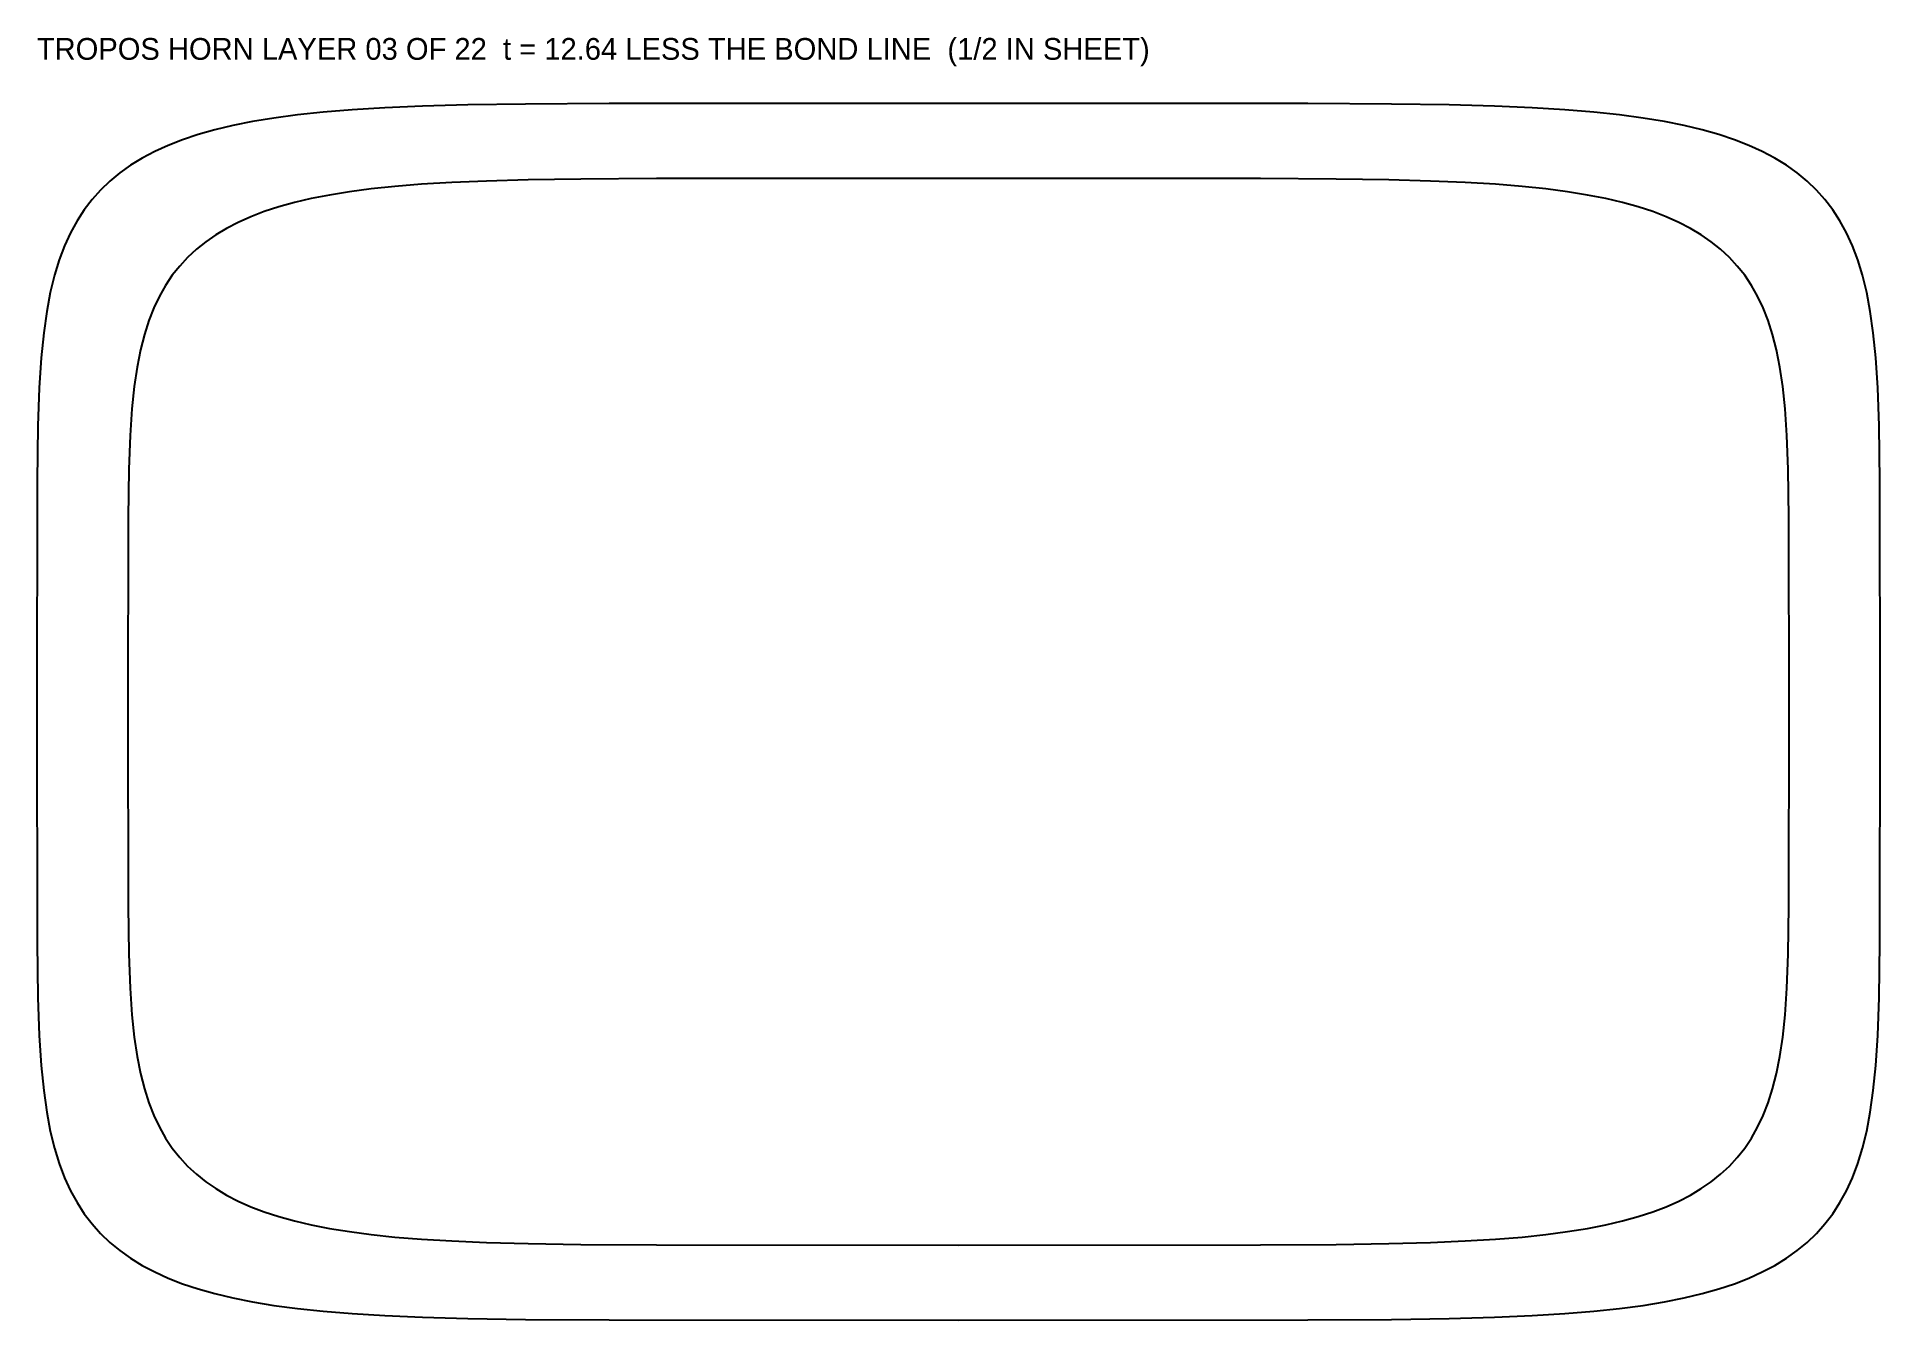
# Model space of a CAD drawing. Header units: millimetres. Extents: x -254 to 254, y -168 to 186.
import ezdxf

# ---------------------------------------------------------------- set-up
doc = ezdxf.new("R2010")
doc.units = ezdxf.units.MM
for name, color, linetype in [('INNER', 3, 'Continuous'), ('OUTER', 1, 'Continuous'), ('TEXT', 7, 'Continuous')]:
    doc.layers.add(name, color=color, linetype=linetype)

msp = doc.modelspace()

# ---------------------------------------------------------------- linework, layer by layer
at = {"layer": 'INNER'}
msp.add_lwpolyline([(204.58, 131.4), (201.59, 133.18), (198.38, 134.84), (194.92, 136.37), (191.21, 137.79), (187.22, 139.09), (182.92, 140.29), (178.28, 141.38), (173.25, 142.36), (167.79, 143.25), (161.81, 144.03), (155.22, 144.73), (147.88, 145.32), (139.58, 145.82), (130, 146.23), (118.55, 146.55), (104.06, 146.78), (83.21, 146.91), (0, 146.96), (-83.21, 146.91), (-104.06, 146.78), (-118.55, 146.55), (-130, 146.23), (-139.58, 145.82), (-147.88, 145.32), (-155.22, 144.73), (-161.81, 144.03), (-167.79, 143.25), (-173.25, 142.36), (-178.28, 141.38), (-182.92, 140.29), (-187.22, 139.09), (-191.21, 137.79), (-194.92, 136.37), (-198.38, 134.84), (-201.59, 133.18), (-204.58, 131.4), (-207.36, 129.48), (-209.94, 127.41), (-212.33, 125.19), (-214.53, 122.81), (-216.56, 120.25), (-218.42, 117.48), (-220.12, 114.5), (-221.65, 111.28), (-223.03, 107.77), (-224.26, 103.93), (-225.33, 99.69), (-226.26, 94.98), (-227.04, 89.65), (-227.68, 83.5), (-228.17, 76.14), (-228.53, 66.83), (-228.74, 53.45), (-228.81, 0), (-228.74, -53.45), (-228.53, -66.83), (-228.17, -76.14), (-227.68, -83.5), (-227.04, -89.65), (-226.26, -94.98), (-225.33, -99.69), (-224.26, -103.93), (-223.03, -107.77), (-221.65, -111.28), (-220.12, -114.5), (-218.42, -117.48), (-216.56, -120.25), (-214.53, -122.81), (-212.33, -125.19), (-209.94, -127.41), (-207.36, -129.48), (-204.58, -131.4), (-201.59, -133.18), (-198.38, -134.84), (-194.92, -136.37), (-191.21, -137.79), (-187.22, -139.09), (-182.92, -140.29), (-178.28, -141.38), (-173.25, -142.36), (-167.79, -143.25), (-161.81, -144.03), (-155.22, -144.73), (-147.88, -145.32), (-139.58, -145.82), (-130, -146.23), (-118.55, -146.55), (-104.06, -146.78), (-83.21, -146.91), (0, -146.96), (83.21, -146.91), (104.06, -146.78), (118.55, -146.55), (130, -146.23), (139.58, -145.82), (147.88, -145.32), (155.22, -144.73), (161.81, -144.03), (167.79, -143.25), (173.25, -142.36), (178.28, -141.38), (182.92, -140.29), (187.22, -139.09), (191.21, -137.79), (194.92, -136.37), (198.38, -134.84), (201.59, -133.18), (204.58, -131.4), (207.36, -129.48), (209.94, -127.41), (212.33, -125.19), (214.53, -122.81), (216.56, -120.25), (218.42, -117.48), (220.12, -114.5), (221.65, -111.28), (223.03, -107.77), (224.26, -103.93), (225.33, -99.69), (226.26, -94.98), (227.04, -89.65), (227.68, -83.5), (228.17, -76.14), (228.53, -66.83), (228.74, -53.45), (228.81, 0), (228.74, 53.45), (228.53, 66.83), (228.17, 76.14), (227.68, 83.5), (227.04, 89.65), (226.26, 94.98), (225.33, 99.69), (224.26, 103.93), (223.03, 107.77), (221.65, 111.28), (220.12, 114.5), (218.42, 117.48), (216.56, 120.25), (214.53, 122.81), (212.33, 125.19), (209.94, 127.41), (207.36, 129.48)], close=True, dxfattribs=at)
at = {"layer": 'OUTER'}
msp.add_lwpolyline([(228.04, 150.57), (224.84, 152.53), (221.4, 154.35), (217.7, 156.03), (213.73, 157.59), (209.45, 159.02), (204.83, 160.33), (199.85, 161.52), (194.44, 162.6), (188.56, 163.57), (182.11, 164.43), (175, 165.19), (167.05, 165.84), (158.06, 166.39), (147.64, 166.84), (135.15, 167.18), (119.26, 167.43), (96.26, 167.58), (0, 167.63), (-96.26, 167.58), (-119.26, 167.43), (-135.15, 167.18), (-147.64, 166.84), (-158.06, 166.39), (-167.05, 165.84), (-175, 165.19), (-182.11, 164.43), (-188.56, 163.57), (-194.44, 162.6), (-199.85, 161.52), (-204.83, 160.33), (-209.45, 159.02), (-213.73, 157.59), (-217.7, 156.03), (-221.4, 154.35), (-224.84, 152.53), (-228.04, 150.57), (-231, 148.46), (-233.76, 146.19), (-236.31, 143.75), (-238.66, 141.12), (-240.83, 138.3), (-242.81, 135.25), (-244.61, 131.96), (-246.25, 128.39), (-247.72, 124.51), (-249.02, 120.25), (-250.17, 115.55), (-251.16, 110.31), (-251.99, 104.37), (-252.67, 97.48), (-253.19, 89.24), (-253.57, 78.75), (-253.79, 63.56), (-253.87, 0), (-253.79, -63.56), (-253.57, -78.75), (-253.19, -89.24), (-252.67, -97.48), (-251.99, -104.37), (-251.16, -110.31), (-250.17, -115.55), (-249.02, -120.25), (-247.72, -124.51), (-246.25, -128.39), (-244.61, -131.96), (-242.81, -135.25), (-240.83, -138.3), (-238.66, -141.12), (-236.31, -143.75), (-233.76, -146.19), (-231, -148.46), (-228.04, -150.57), (-224.84, -152.53), (-221.4, -154.35), (-217.7, -156.03), (-213.73, -157.59), (-209.45, -159.02), (-204.83, -160.33), (-199.85, -161.52), (-194.44, -162.6), (-188.56, -163.57), (-182.11, -164.43), (-175, -165.19), (-167.05, -165.84), (-158.06, -166.39), (-147.64, -166.84), (-135.15, -167.18), (-119.26, -167.43), (-96.26, -167.58), (0, -167.63), (96.26, -167.58), (119.26, -167.43), (135.15, -167.18), (147.64, -166.84), (158.06, -166.39), (167.05, -165.84), (175, -165.19), (182.11, -164.43), (188.56, -163.57), (194.44, -162.6), (199.85, -161.52), (204.83, -160.33), (209.45, -159.02), (213.73, -157.59), (217.7, -156.03), (221.4, -154.35), (224.84, -152.53), (228.04, -150.57), (231, -148.46), (233.76, -146.19), (236.31, -143.75), (238.66, -141.12), (240.83, -138.3), (242.81, -135.25), (244.61, -131.96), (246.25, -128.39), (247.72, -124.51), (249.02, -120.25), (250.17, -115.55), (251.16, -110.31), (251.99, -104.37), (252.67, -97.48), (253.19, -89.24), (253.57, -78.75), (253.79, -63.56), (253.87, 0), (253.79, 63.56), (253.57, 78.75), (253.19, 89.24), (252.67, 97.48), (251.99, 104.37), (251.16, 110.31), (250.17, 115.55), (249.02, 120.25), (247.72, 124.51), (246.25, 128.39), (244.61, 131.96), (242.81, 135.25), (240.83, 138.3), (238.66, 141.12), (236.31, 143.75), (233.76, 146.19), (231, 148.46)], close=True, dxfattribs=at)

# ---------------------------------------------------------------- texts
at = {"layer": 'TEXT'}
msp.add_text('TROPOS HORN LAYER 03 OF 22  t = 12.64 LESS THE BOND LINE  (1/2 IN SHEET)', height=6, dxfattribs=at).set_placement((-253.87, 179.63))

doc.saveas('drawing.dxf')
